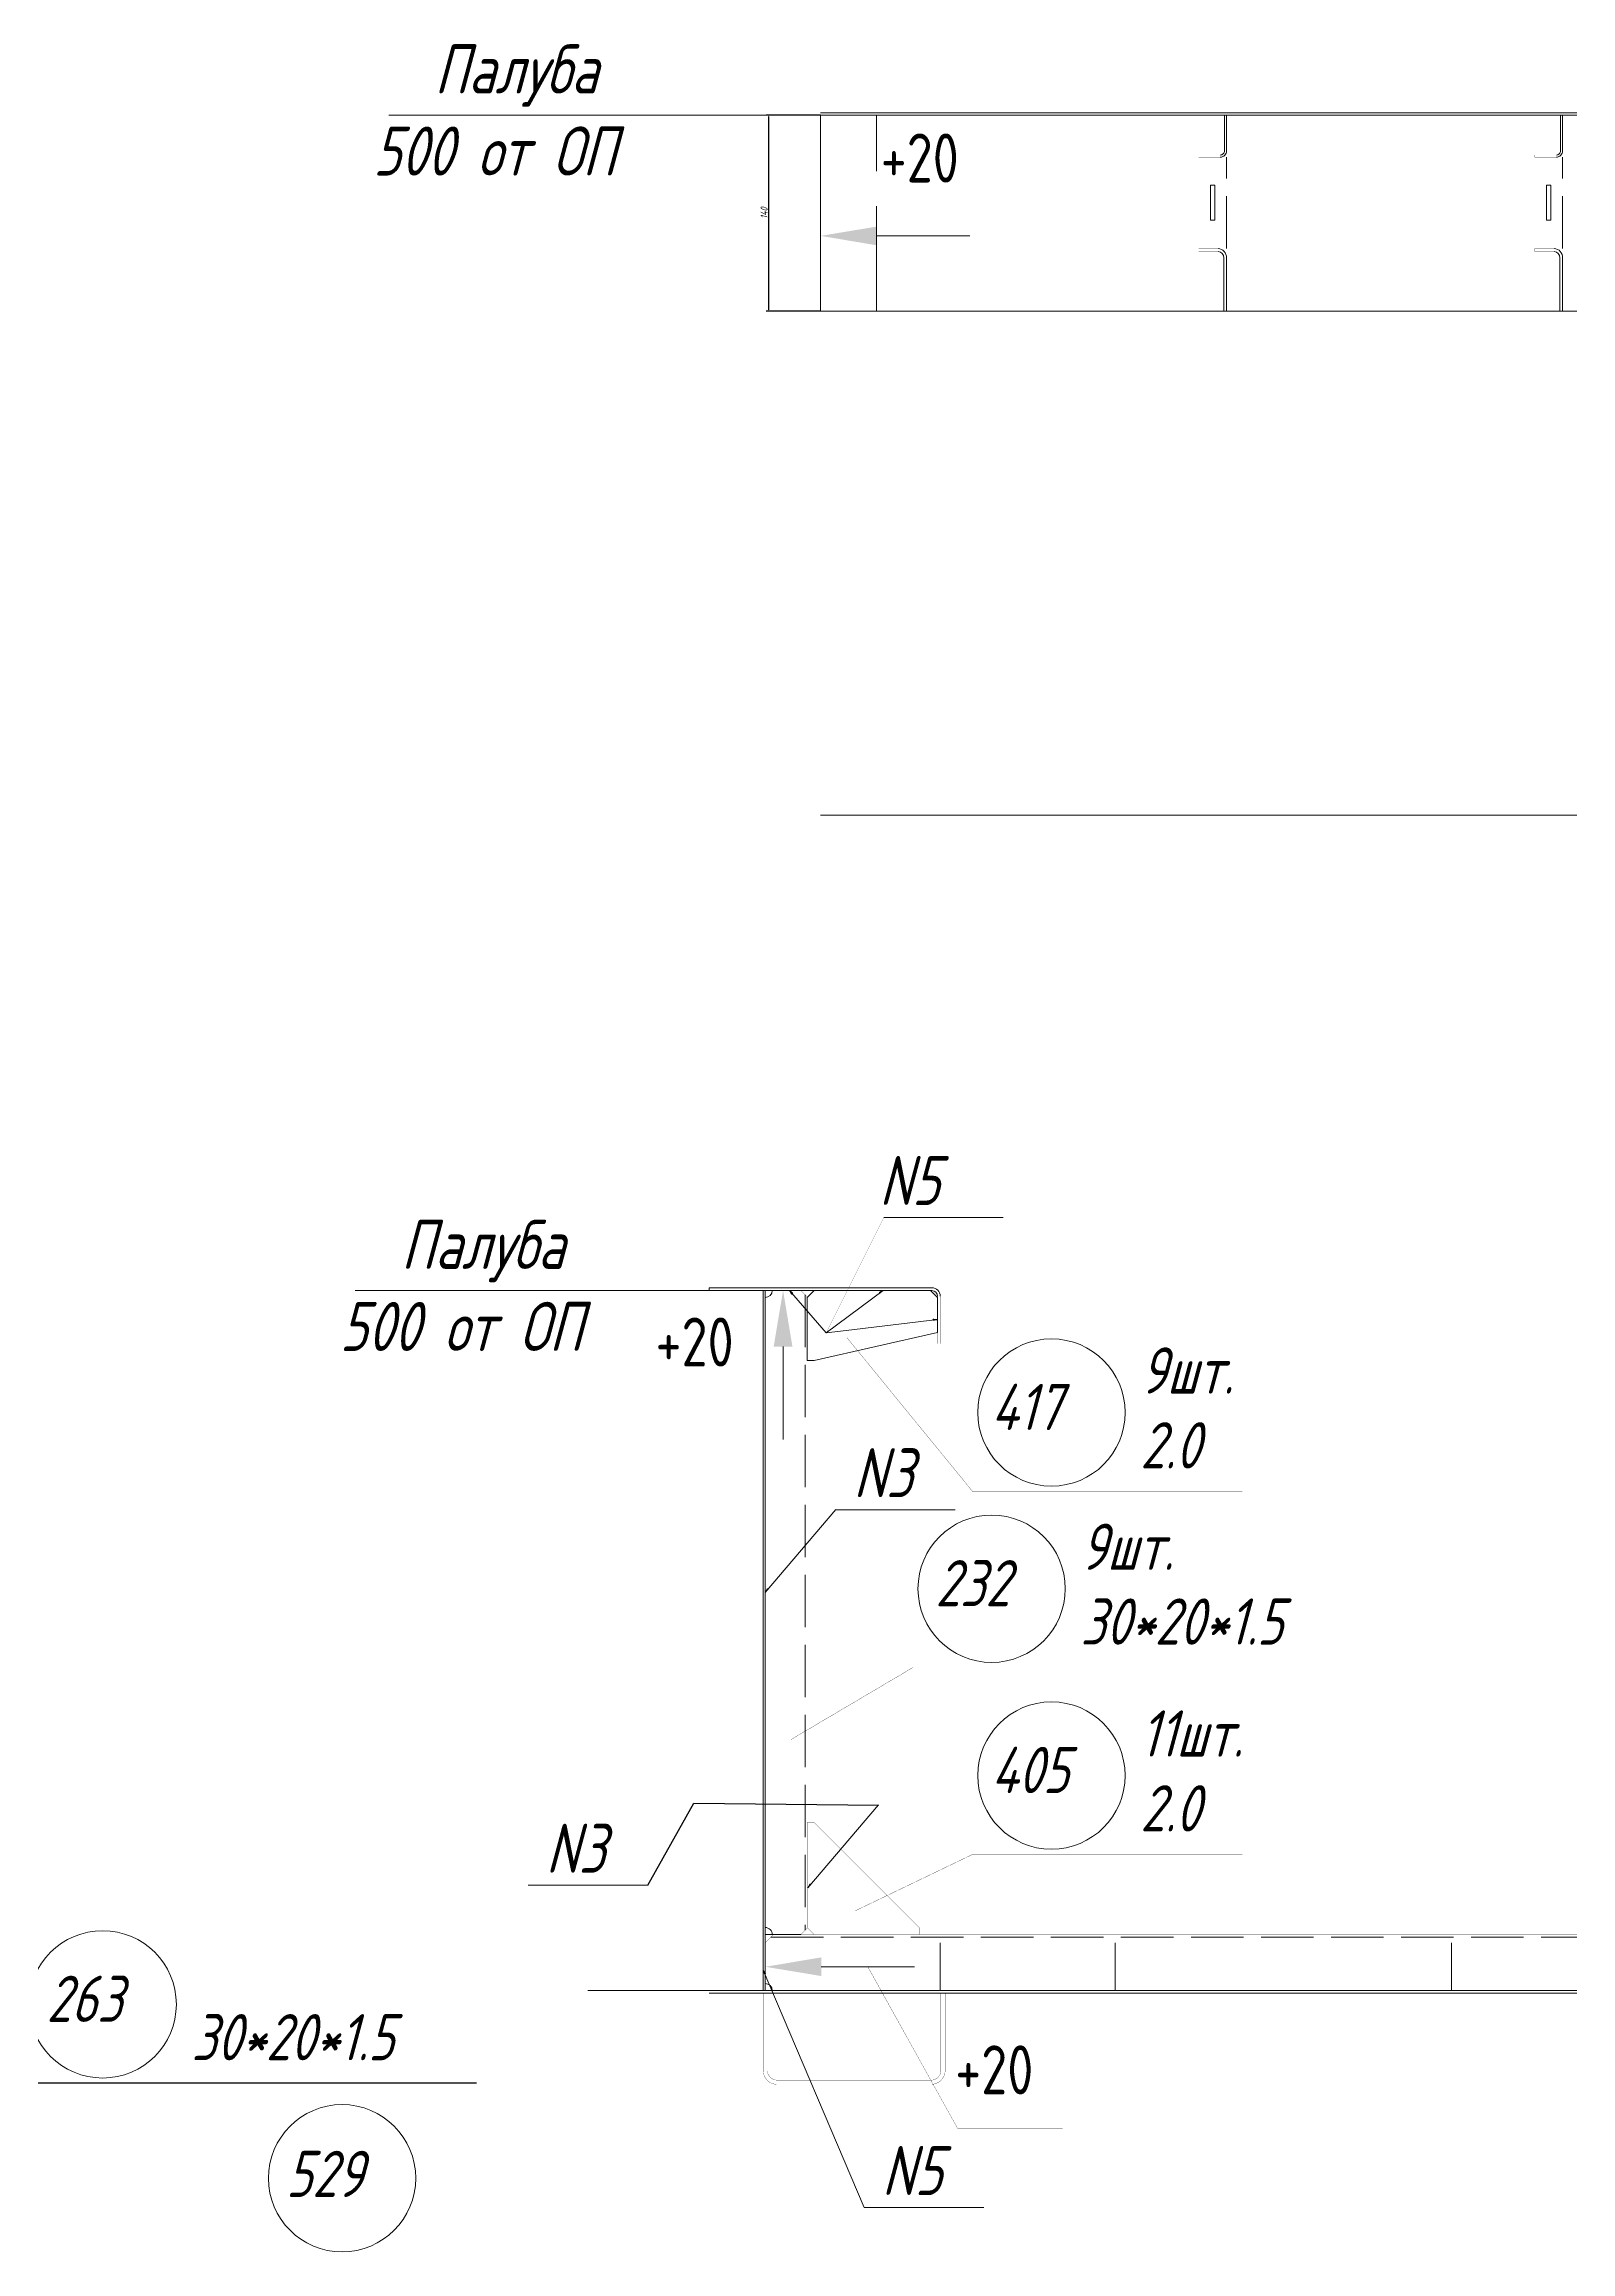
# Model space of a CAD drawing. Header units: millimetres. Extents: x 77380 to 135900, y -10260 to 17301.
# Drawn here: x 116027 to 117118, y 559 to 2135 of the extents above; entities that cross this region are included whole.
import ezdxf

# ---------------------------------------------------------------- set-up
doc = ezdxf.new("R2010")
doc.units = ezdxf.units.MM
for name, pattern in [('K5LT32768', [0]), ('K5LT32769', [50, 37.5, -12.5]), ('K5LT32770', [0]), ('K5LT32772', [0]), ('K5LT32773', [50, 37.5, -12.5]), ('K5LT32774', [850.2, 600, -125, 0.2, -125]), ('K5LT32780', [0]), ('K5LT32782', [50, 37.5, -12.5]), ('K5LT32783', [100, 75, -25]), ('K5LT32784', [850.2, 600, -125, 0.2, -125]), ('K5LT32787', [100, 75, -25]), ('K5LT32789', [340.2, 240, -50, 0.2, -50]), ('K5LT32790', [0]), ('K5LT32794', [0]), ('K5LT32831', [0]), ('K5LT32835', [0]), ('K5LT_THIN', [0])]:
    doc.linetypes.add(name, pattern=pattern)
doc.styles.add('KDIMTEXTSTYLE', font='GOST_AU.SHX', dxfattribs={"width": 0.96, "oblique": 15, "height": 5})
doc.styles.add('KTEXTSTYLE', font='GOST_AU.SHX', dxfattribs={"width": 0.96, "height": 5})
doc.dimstyles.new('KDIMSTYLE (1.00)', dxfattribs={"dimtxt": 5, "dimasz": 1, "dimexe": 2, "dimexo": 0, "dimgap": 1, "dimtad": 1, "dimtxsty": 'KDIMTEXTSTYLE', "dimsah": 1, "dimcen": 0, "dimdle": 1, "dimadec": 0, "dimazin": 0, "dimtfac": 0.667, "dimtmove": 0, "dimatfit": 3, "dimfxl": 1, "dimtvp": 1, "dimtolj": 1, "dimtzin": 0, "dimarcsym": 0})

# ---------------------------------------------------------------- blocks, each defined once
blk = doc.blocks.new('U61')
blk.add_hatch(color=7).paths.add_polyline_path([(116080.3, 16154), (116080.3, 16167.3), (116040.3, 16160.7)])
at = {"color": 7, "linetype": 'K5LT32831', "lineweight": 9}
blk.add_line((116080.3, 16160.7), (116146.8, 16160.7), dxfattribs=at)
blk = doc.blocks.new('U94')
blk.add_hatch(color=7).paths.add_polyline_path([(124475.2, 18180.4), (124488.6, 18180.4), (124481.9, 18220.4)])
at = {"color": 7, "linetype": 'K5LT32831', "lineweight": 9}
blk.add_line((124481.9, 18180.4), (124481.9, 18113.9), dxfattribs=at)
blk = doc.blocks.new('U95')
blk.add_hatch(color=7).paths.add_polyline_path([(124509.2, 17730.8), (124509.2, 17744.1), (124469.2, 17737.4)])
at = {"color": 7, "linetype": 'K5LT32831', "lineweight": 9}
blk.add_line((124509.2, 17737.4), (124575.7, 17737.4), dxfattribs=at)
blk = doc.blocks.new('U119')
at = {"color": 7, "linetype": 'K5LT_THIN', "lineweight": 18}
for p, q in [((124519.6, 18063.9), (124469.2, 18004.8)), ((124469.2, 18004.8), (124471.8, 18007.8))]:
    blk.add_line(p, q, dxfattribs=at)
at = {"color": 7, "linetype": 'K5LT32835', "lineweight": 18}
for p, q in [((124470.6, 18007.4), (124470.7, 18006.6)), ((124470.6, 18007.4), (124470.7, 18007.4)), ((124470.6, 18007.4), (124470.7, 18007.4)), ((124470.6, 18007.3), (124470.6, 18006.5)), ((124470.6, 18007.3), (124470.8, 18007.3)), ((124470.7, 18007.4), (124470.8, 18006.7)), ((124470.8, 18007.4), (124470.8, 18006.7)), ((124469.2, 18004.9), (124469.2, 18004.9)), ((124469.2, 18004.9), (124469.3, 18004.9)), ((124469.2, 18004.8), (124469.2, 18004.8)), ((124469.2, 18004.8), (124469.2, 18004.8)), ((124469.3, 18005.1), (124469.4, 18005)), ((124469.3, 18005.1), (124469.4, 18005.1)), ((124469.3, 18005), (124469.4, 18005.1)), ((124469.3, 18005), (124469.3, 18004.9)), ((124469.3, 18005), (124469.3, 18005)), ((124469.4, 18005.3), (124469.6, 18005.3)), ((124469.4, 18005.2), (124469.6, 18005.3)), ((124469.4, 18005.2), (124469.4, 18005.1)), ((124469.4, 18005.2), (124469.5, 18005.2)), ((124469.5, 18005.4), (124469.7, 18005.5)), ((124469.5, 18005.4), (124469.5, 18005.2)), ((124469.5, 18005.4), (124469.7, 18005.4)), ((124469.5, 18005.3), (124469.5, 18005.1)), ((124469.6, 18005.6), (124469.9, 18005.7)), ((124469.6, 18005.6), (124469.6, 18005.4)), ((124469.6, 18005.6), (124469.9, 18005.6)), ((124469.6, 18005.5), (124469.6, 18005.3)), ((124469.6, 18005.5), (124469.8, 18005.5)), ((124469.7, 18005.8), (124470.1, 18005.9)), ((124469.7, 18005.8), (124469.8, 18005.5)), ((124469.7, 18005.8), (124470, 18005.8)), ((124469.7, 18005.7), (124469.7, 18005.4)), ((124469.7, 18005.7), (124470, 18005.7)), ((124469.8, 18006), (124469.9, 18005.6)), ((124469.8, 18006), (124470.2, 18006)), ((124469.8, 18005.9), (124469.8, 18005.6)), ((124469.8, 18005.9), (124470.1, 18005.9)), ((124469.9, 18006.2), (124470.4, 18006.2)), ((124469.9, 18006.1), (124469.9, 18005.7)), ((124469.9, 18006.1), (124470.3, 18006.1)), ((124469.9, 18006), (124470.3, 18006.1)), ((124470, 18006.4), (124470.5, 18006.4)), ((124470, 18006.3), (124470.1, 18005.8)), ((124470, 18006.3), (124470.5, 18006.3)), ((124470, 18006.2), (124470.4, 18006.3)), ((124470, 18006.2), (124470, 18005.8)), ((124470.1, 18006.5), (124470.7, 18006.6)), ((124470.1, 18006.5), (124470.2, 18006)), ((124470.1, 18006.4), (124470.6, 18006.5)), ((124470.1, 18006.4), (124470.1, 18005.9)), ((124470.2, 18006.7), (124470.8, 18006.8)), ((124470.2, 18006.7), (124470.3, 18006.1)), ((124470.2, 18006.6), (124470.8, 18006.7)), ((124470.2, 18006.6), (124470.2, 18006)), ((124470.2, 18006.6), (124470.7, 18006.6)), ((124470.3, 18006.9), (124471, 18007)), ((124470.3, 18006.9), (124470.4, 18006.2)), ((124470.3, 18006.8), (124471, 18006.9)), ((124470.3, 18006.8), (124470.3, 18006.2)), ((124470.3, 18006.8), (124470.9, 18006.8)), ((124470.4, 18007), (124471.1, 18007.1)), ((124470.4, 18007), (124470.5, 18006.3)), ((124470.4, 18007), (124471.1, 18007)), ((124470.5, 18007.2), (124470.9, 18007.3)), ((124470.5, 18007.2), (124470.6, 18006.4)), ((124470.5, 18007.2), (124470.9, 18007.2)), ((124470.5, 18007.1), (124471, 18007.2)), ((124470.5, 18007.1), (124470.5, 18006.4)), ((124470.8, 18007.3), (124470.9, 18006.8)), ((124470.9, 18007.2), (124470.9, 18006.9)), ((124471, 18007.2), (124471, 18006.9)), ((124471, 18007.1), (124471, 18007)), ((124471.1, 18007.1), (124471.1, 18007.1))]:
    blk.add_line(p, q, dxfattribs=at)
at = {"color": 7, "linetype": 'K5LT32835', "const_width": 0.18}
blk.add_lwpolyline([(124471.1, 18007.1), (124469.2, 18004.8), (124470.6, 18007.5)], close=True, dxfattribs=at)
blk = doc.blocks.new('U123')
at = {"color": 7, "linetype": 'K5LT_THIN', "lineweight": 18}
for p, q in [((124467.7, 17735), (124469.2, 17731.3)), ((124539.9, 17565.4), (124467.7, 17735))]:
    blk.add_line(p, q, dxfattribs=at)
at = {"color": 7, "linetype": 'K5LT32835', "lineweight": 18}
for p, q in [((124467.7, 17734.8), (124467.7, 17734.9)), ((124467.7, 17734.9), (124467.7, 17734.9)), ((124467.7, 17734.9), (124467.7, 17734.9)), ((124467.8, 17734.7), (124467.7, 17734.8)), ((124467.7, 17734.8), (124467.7, 17734.8)), ((124467.8, 17734.8), (124467.8, 17734.7)), ((124467.9, 17734.7), (124467.8, 17734.7)), ((124467.9, 17734.7), (124467.8, 17734.6)), ((124467.8, 17734.7), (124467.8, 17734.6)), ((124467.9, 17734.6), (124467.8, 17734.6)), ((124468, 17734.5), (124467.8, 17734.5)), ((124467.9, 17734.6), (124467.9, 17734.5)), ((124468, 17734.5), (124467.9, 17734.3)), ((124468, 17734.5), (124467.9, 17734.4)), ((124468.1, 17734.3), (124467.9, 17734.4)), ((124468.1, 17734.4), (124467.9, 17734.4)), ((124468.2, 17734.2), (124467.9, 17734.3)), ((124468, 17734.4), (124468, 17734.2)), ((124468.1, 17734.3), (124468, 17734.1)), ((124468.1, 17734.3), (124468, 17734.2)), ((124468.3, 17734.1), (124468, 17734.2)), ((124468.3, 17734), (124468, 17734.1)), ((124468.2, 17734.2), (124468.1, 17733.9)), ((124468.2, 17734.2), (124468.1, 17734)), ((124468.3, 17734.1), (124468.1, 17733.8)), ((124468.4, 17733.9), (124468.1, 17734)), ((124468.5, 17733.7), (124468.1, 17733.9)), ((124468.5, 17733.8), (124468.1, 17733.9)), ((124468.3, 17734), (124468.2, 17733.7)), ((124468.3, 17734), (124468.2, 17733.7)), ((124468.6, 17733.6), (124468.2, 17733.8)), ((124468.6, 17733.5), (124468.2, 17733.7)), ((124468.7, 17733.4), (124468.2, 17733.6)), ((124468.4, 17733.9), (124468.3, 17733.6)), ((124468.5, 17733.8), (124468.3, 17733.4)), ((124468.4, 17733.8), (124468.3, 17733.5)), ((124468.8, 17733.2), (124468.3, 17733.5)), ((124468.8, 17733.3), (124468.3, 17733.5)), ((124468.9, 17733.1), (124468.3, 17733.4)), ((124468.6, 17733.7), (124468.4, 17733.2)), ((124468.5, 17733.7), (124468.4, 17733.3)), ((124468.6, 17733.6), (124468.4, 17733.2)), ((124469, 17733), (124468.4, 17733.3)), ((124469, 17732.9), (124468.4, 17733.2)), ((124469.1, 17732.9), (124468.4, 17733.1)), ((124468.7, 17733.5), (124468.5, 17733)), ((124468.6, 17733.5), (124468.5, 17733.1)), ((124468.7, 17733.4), (124468.5, 17732.9)), ((124469.2, 17732.7), (124468.5, 17733)), ((124469.2, 17732.8), (124468.5, 17733)), ((124469.3, 17732.6), (124468.5, 17732.9)), ((124468.8, 17733.3), (124468.6, 17732.7)), ((124468.8, 17733.3), (124468.6, 17732.8)), ((124468.9, 17733.2), (124468.6, 17732.7)), ((124469.4, 17732.5), (124468.6, 17732.8)), ((124469.3, 17732.4), (124468.6, 17732.7)), ((124468.9, 17733.1), (124468.7, 17732.5)), ((124468.9, 17733.1), (124468.7, 17732.6)), ((124469, 17733), (124468.7, 17732.4)), ((124469.2, 17732.4), (124468.7, 17732.6)), ((124469.1, 17732.3), (124468.7, 17732.5)), ((124469.2, 17732.4), (124468.7, 17732.5)), ((124469, 17733), (124468.8, 17732.3)), ((124469.1, 17732.9), (124468.8, 17732.3)), ((124469, 17732.3), (124468.8, 17732.4)), ((124468.9, 17732.2), (124468.8, 17732.3)), ((124468.8, 17732.2), (124468.8, 17732.2)), ((124469.1, 17732.8), (124468.9, 17732.2)), ((124469.2, 17732.8), (124469, 17732.3)), ((124469.2, 17732.7), (124469, 17732.3)), ((124469.2, 17732.6), (124469.1, 17732.3)), ((124469.3, 17732.6), (124469.2, 17732.4)), ((124469.3, 17732.5), (124469.3, 17732.4)), ((124469.4, 17732.5), (124469.4, 17732.4))]:
    blk.add_line(p, q, dxfattribs=at)
at = {"color": 7, "linetype": 'K5LT32835', "const_width": 0.18}
blk.add_lwpolyline([(124468.8, 17732.2), (124467.7, 17735), (124469.4, 17732.4)], close=True, dxfattribs=at)
blk = doc.blocks.new('U125')
at = {"color": 7, "linetype": 'K5LT32835', "lineweight": 18}
for p, q in [((124486.5, 18220.4), (124486.5, 18220.4)), ((124486.5, 18220.4), (124486.5, 18220.4)), ((124486.6, 18220.3), (124486.5, 18220.3)), ((124486.6, 18220.4), (124486.6, 18220.3)), ((124486.7, 18220.3), (124486.6, 18220.3)), ((124486.6, 18220.3), (124486.6, 18220.2)), ((124486.7, 18220.3), (124486.7, 18220.2)), ((124486.8, 18220.2), (124486.7, 18220.2)), ((124486.8, 18220.2), (124486.7, 18220.1)), ((124486.9, 18220.1), (124486.7, 18220.1)), ((124486.8, 18220.2), (124486.8, 18220)), ((124486.9, 18220.1), (124486.8, 18220.1)), ((124487, 18220), (124486.8, 18220)), ((124486.9, 18220.1), (124486.9, 18219.9)), ((124486.9, 18220.1), (124486.9, 18220)), ((124487.1, 18219.9), (124486.9, 18219.9)), ((124487.1, 18220), (124487, 18219.8)), ((124487, 18220), (124487, 18219.8)), ((124487.2, 18219.9), (124487, 18219.9)), ((124487.3, 18219.8), (124487, 18219.8)), ((124487.1, 18219.9), (124487.1, 18219.7)), ((124487.5, 18219.6), (124487.1, 18219.7)), ((124487.4, 18219.7), (124487.1, 18219.7)), ((124487.2, 18219.9), (124487.2, 18219.6)), ((124487.2, 18219.8), (124487.2, 18219.6)), ((124487.6, 18219.6), (124487.2, 18219.6)), ((124487.7, 18219.5), (124487.2, 18219.5)), ((124487.3, 18219.8), (124487.3, 18219.5)), ((124487.4, 18219.7), (124487.3, 18219.4)), ((124487.8, 18219.4), (124487.3, 18219.5)), ((124487.4, 18219.7), (124487.4, 18219.4)), ((124487.9, 18219.4), (124487.4, 18219.4)), ((124487.9, 18219.3), (124487.4, 18219.3)), ((124487.5, 18219.7), (124487.5, 18219.3)), ((124487.5, 18219.6), (124487.5, 18219.2)), ((124488, 18219.2), (124487.5, 18219.3)), ((124488.1, 18219.2), (124487.5, 18219.2)), ((124487.6, 18219.6), (124487.6, 18219.2)), ((124487.7, 18219.5), (124487.6, 18219.1)), ((124488.2, 18219.1), (124487.6, 18219.1)), ((124487.7, 18219.5), (124487.7, 18219)), ((124487.8, 18219.4), (124487.7, 18219)), ((124488.3, 18219), (124487.7, 18219.1)), ((124488.4, 18218.9), (124487.7, 18219)), ((124487.8, 18219.4), (124487.8, 18218.9)), ((124488.6, 18218.8), (124487.8, 18218.9)), ((124488.5, 18218.9), (124487.8, 18218.9)), ((124488, 18219.3), (124487.9, 18218.7)), ((124487.9, 18219.3), (124487.9, 18218.8)), ((124488.7, 18218.7), (124487.9, 18218.8)), ((124488.1, 18219.2), (124488, 18218.6)), ((124488, 18219.2), (124488, 18218.7)), ((124488.8, 18218.6), (124488, 18218.7)), ((124488.8, 18218.7), (124488, 18218.7)), ((124488.1, 18219.1), (124488.1, 18218.5)), ((124488.8, 18218.5), (124488.1, 18218.6)), ((124488.8, 18218.5), (124488.1, 18218.5)), ((124488.2, 18219.1), (124488.2, 18218.5)), ((124488.3, 18219), (124488.2, 18218.4)), ((124488.6, 18218.4), (124488.2, 18218.4)), ((124488.7, 18218.4), (124488.2, 18218.4)), ((124488.3, 18219), (124488.3, 18218.3)), ((124488.4, 18218.9), (124488.3, 18218.3)), ((124488.6, 18218.3), (124488.3, 18218.3)), ((124488.4, 18218.9), (124488.4, 18218.2)), ((124488.4, 18218.2), (124488.4, 18218.2)), ((124488.5, 18218.2), (124488.4, 18218.2)), ((124488.5, 18218.9), (124488.5, 18218.2)), ((124488.6, 18218.8), (124488.5, 18218.3)), ((124488.6, 18218.8), (124488.6, 18218.3)), ((124488.7, 18218.7), (124488.7, 18218.4)), ((124488.7, 18218.7), (124488.7, 18218.4)), ((124488.8, 18218.6), (124488.8, 18218.5)), ((124488.9, 18218.6), (124488.9, 18218.6))]:
    blk.add_line(p, q, dxfattribs=at)
at = {"color": 7, "linetype": 'K5LT_THIN', "lineweight": 18}
for p, q in [((124486.5, 18220.4), (124489.1, 18217.4)), ((124512.7, 18190.2), (124486.5, 18220.4))]:
    blk.add_line(p, q, dxfattribs=at)
at = {"color": 7, "linetype": 'K5LT32835', "const_width": 0.18}
blk.add_lwpolyline([(124488.4, 18218.2), (124486.5, 18220.4), (124488.9, 18218.6)], close=True, dxfattribs=at)
blk = doc.blocks.new('U185')
at = {"color": 7, "linetype": 'K5LT_THIN', "lineweight": 18}
for p, q in [((124526.9, 18191.9), (124592.2, 18199.6)), ((124592.2, 18199.6), (124588.3, 18199.2))]:
    blk.add_line(p, q, dxfattribs=at)
at = {"color": 7, "linetype": 'K5LT32835', "lineweight": 18}
for p, q in [((124589.2, 18199.9), (124589.9, 18199.3)), ((124589.2, 18199.9), (124589.2, 18199.9)), ((124589.3, 18199.9), (124589.2, 18199.8)), ((124589.3, 18199.9), (124589.2, 18199.7)), ((124589.2, 18199.8), (124589.8, 18199.3)), ((124589.4, 18199.8), (124589.2, 18199.6)), ((124589.5, 18199.8), (124589.2, 18199.5)), ((124589.6, 18199.8), (124589.2, 18199.4)), ((124589.6, 18199.8), (124589.2, 18199.3)), ((124589.2, 18199.7), (124589.7, 18199.3)), ((124589.2, 18199.6), (124589.6, 18199.3)), ((124589.2, 18199.5), (124589.5, 18199.3)), ((124589.2, 18199.4), (124589.3, 18199.3)), ((124589.2, 18199.4), (124589.4, 18199.3)), ((124589.3, 18199.9), (124590, 18199.4)), ((124589.7, 18199.8), (124589.3, 18199.3)), ((124589.3, 18199.3), (124589.3, 18199.3)), ((124589.4, 18199.8), (124590.1, 18199.4)), ((124589.8, 18199.8), (124589.4, 18199.3)), ((124589.9, 18199.8), (124589.5, 18199.3)), ((124589.6, 18199.8), (124590.1, 18199.4)), ((124590, 18199.8), (124589.6, 18199.3)), ((124589.7, 18199.8), (124590.2, 18199.4)), ((124590, 18199.8), (124589.7, 18199.3)), ((124590.1, 18199.8), (124589.7, 18199.3)), ((124589.8, 18199.8), (124590.3, 18199.4)), ((124590.2, 18199.8), (124589.8, 18199.3)), ((124589.9, 18199.8), (124590.4, 18199.4)), ((124590.3, 18199.8), (124589.9, 18199.3)), ((124590, 18199.8), (124590.5, 18199.4)), ((124590.3, 18199.8), (124590, 18199.4)), ((124590.1, 18199.8), (124590.6, 18199.4)), ((124590.4, 18199.8), (124590.1, 18199.4)), ((124590.2, 18199.8), (124590.7, 18199.4)), ((124590.5, 18199.8), (124590.2, 18199.4)), ((124590.6, 18199.8), (124590.3, 18199.4)), ((124590.4, 18199.8), (124590.8, 18199.4)), ((124590.6, 18199.7), (124590.4, 18199.4)), ((124590.5, 18199.8), (124590.9, 18199.5)), ((124590.7, 18199.7), (124590.5, 18199.4)), ((124590.8, 18199.7), (124590.5, 18199.4)), ((124590.6, 18199.8), (124590.9, 18199.5)), ((124590.9, 18199.7), (124590.6, 18199.4)), ((124590.7, 18199.7), (124591, 18199.5)), ((124590.9, 18199.7), (124590.7, 18199.4)), ((124590.8, 18199.7), (124591.1, 18199.5)), ((124591, 18199.7), (124590.8, 18199.5)), ((124590.9, 18199.7), (124591.2, 18199.5)), ((124591.1, 18199.7), (124590.9, 18199.5)), ((124591, 18199.7), (124591.3, 18199.5)), ((124591.2, 18199.7), (124591, 18199.5)), ((124591.2, 18199.7), (124591.1, 18199.5)), ((124591.2, 18199.7), (124591.4, 18199.5)), ((124591.3, 18199.7), (124591.2, 18199.5)), ((124591.3, 18199.7), (124591.5, 18199.5)), ((124591.4, 18199.7), (124591.3, 18199.5)), ((124591.5, 18199.7), (124591.3, 18199.5)), ((124591.4, 18199.7), (124591.6, 18199.5)), ((124591.6, 18199.7), (124591.4, 18199.5)), ((124591.5, 18199.7), (124591.7, 18199.6)), ((124591.6, 18199.7), (124591.5, 18199.5)), ((124591.6, 18199.7), (124591.7, 18199.6)), ((124591.7, 18199.7), (124591.6, 18199.5)), ((124591.7, 18199.7), (124591.8, 18199.6)), ((124591.8, 18199.7), (124591.7, 18199.6)), ((124591.8, 18199.7), (124591.9, 18199.6)), ((124591.9, 18199.7), (124591.8, 18199.6)), ((124591.9, 18199.6), (124591.9, 18199.6)), ((124592, 18199.6), (124592, 18199.6)), ((124592, 18199.6), (124592, 18199.6)), ((124592.1, 18199.6), (124592.1, 18199.6)), ((124592.1, 18199.6), (124592.1, 18199.6)), ((124592.2, 18199.6), (124592.1, 18199.6)), ((124592.2, 18199.6), (124592.2, 18199.6))]:
    blk.add_line(p, q, dxfattribs=at)
at = {"color": 7, "linetype": 'K5LT32835', "const_width": 0.18}
blk.add_lwpolyline([(124589.3, 18199.3), (124592.2, 18199.6), (124589.2, 18199.9)], close=True, dxfattribs=at)
blk = doc.blocks.new('U186')
at = {"color": 7, "linetype": 'K5LT_THIN', "lineweight": 18}
for p, q in [((124512.7, 18190.2), (124553.4, 18220.4)), ((124553.4, 18220.4), (124550.2, 18218.1))]:
    blk.add_line(p, q, dxfattribs=at)
at = {"color": 7, "linetype": 'K5LT32835', "lineweight": 18}
for p, q in [((124550.6, 18219.1), (124550.6, 18219.1)), ((124550.7, 18219.2), (124551.5, 18219)), ((124550.7, 18219.2), (124550.7, 18219.1)), ((124550.8, 18219.2), (124550.7, 18219)), ((124550.7, 18219.1), (124551.4, 18219)), ((124550.7, 18219), (124551.3, 18218.9)), ((124550.9, 18219.3), (124550.8, 18218.8)), ((124550.8, 18219.2), (124551.6, 18219.1)), ((124550.8, 18219.2), (124550.8, 18218.9)), ((124550.8, 18218.9), (124551.2, 18218.8)), ((124550.8, 18218.9), (124551.3, 18218.9)), ((124551, 18219.3), (124550.9, 18218.8)), ((124550.9, 18219.2), (124551.6, 18219.1)), ((124550.9, 18218.8), (124551.1, 18218.8)), ((124550.9, 18218.7), (124551.1, 18218.7)), ((124551.1, 18219.4), (124551, 18218.7)), ((124551, 18219.3), (124551.7, 18219.2)), ((124551.1, 18219.3), (124551, 18218.7)), ((124551, 18218.7), (124551, 18218.7)), ((124551.2, 18219.4), (124551.1, 18218.7)), ((124551.1, 18219.3), (124551.8, 18219.2)), ((124551.3, 18219.5), (124551.2, 18218.8)), ((124551.2, 18219.4), (124551.8, 18219.3)), ((124551.3, 18219.4), (124551.2, 18218.8)), ((124551.4, 18219.5), (124551.3, 18218.9)), ((124551.3, 18219.4), (124551.9, 18219.4)), ((124551.4, 18219.5), (124552, 18219.4)), ((124551.5, 18219.5), (124551.4, 18218.9)), ((124551.5, 18219.6), (124551.5, 18219)), ((124551.6, 18219.6), (124551.5, 18219.1)), ((124551.5, 18219.5), (124552.1, 18219.5)), ((124551.6, 18219.6), (124552.1, 18219.5)), ((124551.7, 18219.6), (124551.6, 18219.1)), ((124551.7, 18219.7), (124551.7, 18219.2)), ((124551.8, 18219.7), (124551.7, 18219.2)), ((124551.7, 18219.6), (124552.2, 18219.6)), ((124551.8, 18219.7), (124552.3, 18219.6)), ((124551.9, 18219.7), (124551.8, 18219.3)), ((124551.9, 18219.8), (124551.9, 18219.3)), ((124551.9, 18219.7), (124552.4, 18219.7)), ((124552, 18219.8), (124552.4, 18219.7)), ((124552, 18219.8), (124552, 18219.4)), ((124552.1, 18219.8), (124552, 18219.4)), ((124552.2, 18219.9), (124552.1, 18219.5)), ((124552.1, 18219.8), (124552.5, 18219.8)), ((124552.2, 18219.9), (124552.6, 18219.8)), ((124552.2, 18219.9), (124552.2, 18219.5)), ((124552.3, 18219.9), (124552.2, 18219.6)), ((124552.4, 18220), (124552.3, 18219.6)), ((124552.3, 18219.9), (124552.6, 18219.9)), ((124552.4, 18220), (124552.7, 18219.9)), ((124552.4, 18220), (124552.4, 18219.7)), ((124552.6, 18220.1), (124552.5, 18219.8)), ((124552.5, 18220), (124552.8, 18220)), ((124552.5, 18220), (124552.5, 18219.8)), ((124552.6, 18220.1), (124552.9, 18220)), ((124552.6, 18220.1), (124552.6, 18219.9)), ((124552.8, 18220.2), (124552.7, 18220)), ((124552.7, 18220.1), (124552.9, 18220.1)), ((124552.7, 18220.1), (124552.7, 18219.9)), ((124552.8, 18220.2), (124553, 18220.2)), ((124552.8, 18220.2), (124552.8, 18220)), ((124552.9, 18220.2), (124553.1, 18220.2)), ((124552.9, 18220.2), (124552.9, 18220.1)), ((124553, 18220.3), (124553.1, 18220.3)), ((124553.1, 18220.3), (124553, 18220.2)), ((124553, 18220.2), (124553, 18220.1)), ((124553.1, 18220.3), (124553.2, 18220.3)), ((124553.1, 18220.3), (124553.1, 18220.2)), ((124553.2, 18220.4), (124553.3, 18220.4)), ((124553.2, 18220.3), (124553.2, 18220.3)), ((124553.3, 18220.4), (124553.3, 18220.3)), ((124553.3, 18220.4), (124553.3, 18220.4)), ((124553.4, 18220.4), (124553.4, 18220.4))]:
    blk.add_line(p, q, dxfattribs=at)
at = {"color": 7, "linetype": 'K5LT32835', "const_width": 0.18}
blk.add_lwpolyline([(124551, 18218.7), (124553.4, 18220.4), (124550.6, 18219.1)], close=True, dxfattribs=at)
blk = doc.blocks.new('U187')
at = {"color": 7, "linetype": 'K5LT32835', "lineweight": 18}
for p, q in [((124486.5, 18220.4), (124486.5, 18220.4)), ((124486.5, 18220.4), (124486.5, 18220.4)), ((124486.5, 18220.3), (124486.5, 18220.3)), ((124486.5, 18220.3), (124486.6, 18220.3)), ((124486.6, 18220.2), (124486.6, 18220.3)), ((124486.6, 18220.2), (124486.7, 18220.2)), ((124486.6, 18220.2), (124486.6, 18220.2)), ((124486.6, 18220.1), (124486.7, 18220.1)), ((124486.7, 18220.1), (124486.7, 18220.2)), ((124486.7, 18220), (124486.7, 18220.1)), ((124486.7, 18220), (124486.9, 18220)), ((124486.7, 18220), (124486.8, 18220)), ((124486.8, 18219.9), (124486.8, 18220.1)), ((124486.8, 18219.8), (124486.8, 18220)), ((124486.8, 18219.9), (124487, 18219.8)), ((124486.8, 18219.9), (124486.9, 18219.9)), ((124486.8, 18219.8), (124487, 18219.8)), ((124486.9, 18219.6), (124487, 18219.9)), ((124486.9, 18219.7), (124486.9, 18219.9)), ((124486.9, 18219.7), (124487.2, 18219.6)), ((124486.9, 18219.7), (124487.1, 18219.7)), ((124486.9, 18219.6), (124487.2, 18219.6)), ((124487, 18219.5), (124487, 18219.8)), ((124487, 18219.4), (124487.1, 18219.7)), ((124487, 18219.5), (124487.3, 18219.4)), ((124487, 18219.5), (124487.3, 18219.5)), ((124487.1, 18219.3), (124487.1, 18219.7)), ((124487.1, 18219.4), (124487.4, 18219.4)), ((124487.1, 18219.3), (124487.5, 18219.2)), ((124487.1, 18219.3), (124487.5, 18219.3)), ((124487.2, 18219.2), (124487.2, 18219.6)), ((124487.2, 18219.1), (124487.2, 18219.5)), ((124487.2, 18219.2), (124487.6, 18219.2)), ((124487.2, 18219.1), (124487.7, 18219)), ((124487.2, 18219.1), (124487.6, 18219.1)), ((124487.3, 18219), (124487.3, 18219.5)), ((124487.3, 18218.9), (124487.4, 18219.4)), ((124487.3, 18219), (124487.7, 18219)), ((124487.3, 18218.9), (124487.8, 18218.9)), ((124487.4, 18218.7), (124487.5, 18219.3)), ((124487.4, 18218.8), (124487.4, 18219.3)), ((124487.4, 18218.9), (124487.9, 18218.8)), ((124487.4, 18218.8), (124487.9, 18218.7)), ((124487.4, 18218.7), (124488, 18218.7)), ((124487.5, 18218.6), (124487.5, 18219.2)), ((124487.5, 18218.7), (124488, 18218.6)), ((124487.5, 18218.6), (124488.1, 18218.5)), ((124487.5, 18218.5), (124488.2, 18218.5)), ((124487.6, 18218.4), (124487.7, 18219.1)), ((124487.6, 18218.5), (124487.6, 18219.1)), ((124487.6, 18218.5), (124488.2, 18218.4)), ((124487.6, 18218.4), (124488.3, 18218.3)), ((124487.7, 18218.3), (124487.7, 18219)), ((124487.7, 18218.2), (124487.8, 18218.9)), ((124487.7, 18218.3), (124488.4, 18218.2)), ((124487.7, 18218.3), (124488.3, 18218.3)), ((124487.7, 18218.2), (124488.4, 18218.1)), ((124487.8, 18218.1), (124487.8, 18218.9)), ((124487.8, 18218), (124487.9, 18218.8)), ((124487.8, 18218.1), (124488.2, 18218)), ((124487.8, 18218.1), (124488.3, 18218.1)), ((124487.8, 18218), (124488.2, 18218)), ((124487.9, 18217.8), (124488, 18218.7)), ((124487.9, 18217.9), (124488, 18218.7)), ((124487.9, 18217.9), (124488, 18217.8)), ((124487.9, 18217.9), (124488.1, 18217.9)), ((124488, 18217.8), (124488.1, 18218.6)), ((124488, 18217.8), (124488, 18217.8)), ((124488.1, 18217.9), (124488.1, 18218.5)), ((124488.1, 18217.9), (124488.2, 18218.4)), ((124488.2, 18218), (124488.2, 18218.4)), ((124488.3, 18218.1), (124488.3, 18218.3)), ((124488.4, 18218.2), (124488.4, 18218.2)), ((124488.4, 18218.1), (124488.4, 18218.2))]:
    blk.add_line(p, q, dxfattribs=at)
at = {"color": 7, "linetype": 'K5LT_THIN', "lineweight": 18}
for p, q in [((124486.5, 18220.4), (124489.1, 18217.4)), ((124512.7, 18190.2), (124486.5, 18220.4))]:
    blk.add_line(p, q, dxfattribs=at)
at = {"color": 7, "linetype": 'K5LT32835', "const_width": 0.18}
blk.add_lwpolyline([(124488.4, 18218.2), (124486.5, 18220.4), (124488, 18217.8)], close=True, dxfattribs=at)
blk = doc.blocks.new('*D581')
at = {"color": 0, "lineweight": -2}
for p, q in [((116581.8, 2084.7), (116543, 2084.7)), ((116545, 1945.7), (116545, 2083.7)), ((116581.8, 1944.7), (116543, 1944.7))]:
    blk.add_line(p, q, dxfattribs=at)
at = {"color": 0, "lineweight": 100}
for points in [[(116544.8, 2083.7), (116545.1, 2083.7), (116545, 2084.7)], [(116544.8, 1945.7), (116545.1, 1945.7), (116545, 1944.7)]]:
    blk.add_solid(points, dxfattribs=at)
at = {"layer": 'Defpoints', "color": 0, "lineweight": 100}
for p in [(116545, 2084.7), (116581.8, 2084.7), (116581.8, 1944.7)]:
    blk.add_point(p, dxfattribs=at)
at = {"color": 0, "insert": (116541.5, 2014.7), "char_height": 5, "attachment_point": 5, "rotation": 90, "style": 'KDIMTEXTSTYLE'}
blk.add_mtext('\\A1;140', dxfattribs=at)

msp = doc.modelspace()

# ---------------------------------------------------------------- linework, layer by layer
at = {"color": 7, "linetype": 'K5LT32780', "lineweight": 18}
for p, q in [((116273.409, 2084.715), (116581.782, 2084.715)), ((116627.009, 1297.31), (116712.327, 1297.31)), ((116249.58, 1245.178), (116502.314, 1245.178)), ((116592.727, 1088.594), (116678.045, 1088.594)), ((116373.099, 820.366), (116458.417, 820.366)), ((116613.062, 590.181), (116698.381, 590.181))]:
    msp.add_line(p, q, dxfattribs=at)
at = {"color": 3, "linetype": 'K5LT32768', "lineweight": 18, "true_color": 0x00ff00}
for p, q in [((118861.78, 2086.215), (116581.782, 2086.215)), ((116581.782, 1944.715), (116581.782, 2084.715)), ((116581.782, 2084.715), (118861.78, 2084.715)), ((118861.78, 2084.715), (116581.782, 2084.715)), ((118861.78, 1944.715), (116581.782, 1944.715)), ((116661.314, 1247.178), (116502.314, 1247.178)), ((116661.314, 1245.178), (116502.314, 1245.178)), ((116540.814, 745.178), (116540.814, 1245.178)), ((116542.314, 1245.178), (116567.814, 1245.178)), ((116542.314, 785.178), (116542.314, 1245.178)), ((116542.314, 745.178), (116542.314, 1245.178)), ((116542.314, 1245.178), (116567.814, 1245.178)), ((116567.814, 785.178), (116542.314, 785.178)), ((116542.314, 745.178), (116542.314, 779.178)), ((118782.313, 745.178), (116502.314, 745.178)), ((118782.313, 743.178), (116502.314, 743.178)), ((118742.314, 745.178), (116542.314, 745.178))]:
    msp.add_line(p, q, dxfattribs=at)
at = {"color": 3, "linetype": 'K5LT32774', "lineweight": 18, "true_color": 0x00ff00}
for p, q in [((118861.78, 2084.715), (116581.782, 2084.715)), ((116581.782, 1944.715), (118861.78, 1944.715))]:
    msp.add_line(p, q, dxfattribs=at)
at = {"color": 6, "linetype": 'K5LT32783', "lineweight": 18, "true_color": 0xff00ff}
msp.add_line((116621.781, 1944.715), (116621.781, 2084.715), dxfattribs=at)
at = {"color": 5, "linetype": 'K5LT32794', "lineweight": 18, "true_color": 0x0000ff}
for p, q in [((116870.281, 2059.161), (116870.281, 2084.715)), ((116871.781, 2059.161), (116871.781, 2084.715)), ((117110.281, 2059.161), (117110.281, 2084.715)), ((117111.78, 2059.161), (117111.78, 2084.715)), ((116869.781, 1944.715), (116869.781, 1982.757)), ((116871.781, 1944.715), (116871.781, 1982.757)), ((117109.782, 1944.715), (117109.782, 1982.757)), ((117111.78, 1944.715), (117111.78, 1982.757))]:
    msp.add_line(p, q, dxfattribs=at)
at = {"color": 2, "linetype": 'K5LT32782', "lineweight": 18, "true_color": 0xffff00}
for p, q in [((116871.781, 1989.376), (116871.781, 2054.715)), ((117111.78, 1989.376), (117111.78, 2054.715))]:
    msp.add_line(p, q, dxfattribs=at)
at = {"color": 2, "linetype": 'K5LT32787', "lineweight": 18, "true_color": 0xffff00}
for p, q in [((116860.216, 2009.521), (116860.216, 2034.57)), ((116860.216, 2034.57), (116863.347, 2034.57)), ((116863.347, 2034.57), (116863.347, 2009.521)), ((117100.215, 2009.521), (117100.215, 2034.57)), ((117100.215, 2034.57), (117103.346, 2034.57)), ((117103.346, 2034.57), (117103.346, 2009.521)), ((116863.347, 2009.521), (116860.216, 2009.521)), ((117103.346, 2009.521), (117100.215, 2009.521))]:
    msp.add_line(p, q, dxfattribs=at)
at = {"color": 1, "linetype": 'K5LT32772', "lineweight": 18, "true_color": 0xff0000}
msp.add_line((118861.78, 1584.715), (116581.782, 1584.715), dxfattribs=at)
at = {"color": 7, "linetype": 'K5LT_THIN', "lineweight": 18}
for p, q in [((116502.314, 1247.178), (116502.314, 1245.178)), ((116600.091, 1216.591), (116585.824, 1214.894))]:
    msp.add_line(p, q, dxfattribs=at)
at = {"color": 3, "linetype": 'K5LT32769', "lineweight": 18, "true_color": 0x00ff00}
msp.add_line((116570.869, 1242.123), (116570.869, 788.233), dxfattribs=at)
at = {"color": 2, "linetype": 'K5LT32770', "lineweight": 18, "true_color": 0xffff00}
for p, q in [((116572.314, 1240.178), (116577.314, 1245.178)), ((116572.314, 1195.178), (116572.314, 1240.178)), ((116577.314, 1245.178), (116645.313, 1245.178)), ((116660.315, 1245.178), (116665.315, 1240.178)), ((116665.315, 1240.178), (116665.315, 1215.178)), ((116665.315, 1215.178), (116577.314, 1195.178)), ((116577.314, 1195.178), (116572.314, 1195.178))]:
    msp.add_line(p, q, dxfattribs=at)
at = {"color": 7}
for p, q in [((116458.417, 820.366), (116491.403, 878.928)), ((116491.403, 878.928), (116623.206, 877.659))]:
    msp.add_line(p, q, dxfattribs=at)
at = {"color": 1, "linetype": 'K5LT32773', "lineweight": 18, "true_color": 0xff0000}
msp.add_line((116546.386, 783.251), (118738.241, 783.251), dxfattribs=at)
at = {"color": 3, "linetype": 'K5LT32789', "lineweight": 18, "true_color": 0x00ff00}
for p, q in [((116667.314, 779.178), (116667.314, 745.178)), ((116792.314, 779.178), (116792.314, 745.178)), ((117032.313, 779.178), (117032.313, 745.178))]:
    msp.add_line(p, q, dxfattribs=at)
at = {"color": 1, "linetype": 'K5LT32784', "lineweight": 18, "true_color": 0xff0000}
msp.add_line((116415.668, 745.178), (118880.697, 745.178), dxfattribs=at)
at = {"color": 1, "linetype": 'K5LT32772', "true_color": 0xff0000}
msp.add_line((116336.043, 678.928), (116012.816, 678.928), dxfattribs=at)
at = {"color": 5, "linetype": 'K5LT32794', "true_color": 0x0000ff, "const_width": 0.18}
for points in [[(116867.281, 2054.661), (116851.836, 2054.661), (116851.836, 2056.161), (116867.281, 2056.161)], [(117107.281, 2054.661), (117091.836, 2054.661), (117091.836, 2056.161), (117107.281, 2056.161)], [(116865.781, 1989.456), (116851.855, 1989.456), (116851.855, 1987.223), (116865.781, 1987.223)], [(117105.781, 1989.456), (117091.854, 1989.456), (117091.854, 1987.223), (117105.781, 1987.223)]]:
    msp.add_lwpolyline(points, dxfattribs=at)
at = {"color": 7, "linetype": 'K5LT32780', "const_width": 0.18}
for points in [[(116712.327, 1297.31), (116627.009, 1297.31), (116585.824, 1214.894)], [(116754.699, 646.382), (116679.898, 646.382), (116615.576, 762.178)]]:
    msp.add_lwpolyline(points, dxfattribs=at)
at = {"color": 3, "linetype": 'K5LT32768', "true_color": 0x00ff00, "const_width": 0.18}
msp.add_lwpolyline([(116567.814, 1245.178), (116572.369, 1240.623), (116572.369, 789.733), (116567.814, 785.178)], dxfattribs=at)
at = {"color": 1, "linetype": 'K5LT32772', "true_color": 0xff0000, "const_width": 0.18}
for points in [[(116667.314, 1241.105), (116667.314, 1207.178), (116665.315, 1207.178), (116665.315, 1241.105)], [(116883.1, 1101.659), (116690.386, 1101.659), (116600.728, 1211.39)], [(116970.872, 975.782), (116647.645, 975.782), (116560.628, 924.371)], [(116883.1, 842.381), (116690.386, 842.381), (116606.255, 801.943)], [(116542.314, 779.178), (116548.387, 785.251), (118736.241, 785.251), (118742.314, 779.178)]]:
    msp.add_lwpolyline(points, dxfattribs=at)
at = {"color": 2, "linetype": 'K5LT32770', "true_color": 0xffff00, "const_width": 0.18}
msp.add_lwpolyline([(116577.314, 785.178), (116652.314, 785.178), (116652.314, 790.178), (116577.314, 865.178), (116572.314, 865.178), (116572.314, 790.178), (116577.314, 785.178)], dxfattribs=at)
at = {"color": 8, "linetype": 'K5LT32790', "true_color": 0x808080, "const_width": 0.18}
msp.add_lwpolyline([(116543.814, 743.178), (116543.814, 688.178, 0.41421356), (116550.814, 681.178), (116660.814, 681.178, 0.41421356), (116667.814, 688.178), (116667.814, 743.178), (116670.814, 743.178), (116670.814, 688.178, -0.41421356), (116660.814, 678.178), (116550.814, 678.178, -0.41421356), (116540.814, 688.178), (116540.814, 743.178)], format="xyb", close=True, dxfattribs=at)
at = {"color": 1, "linetype": 'K5LT32772', "lineweight": 18, "true_color": 0xff0000}
for centre in [(116746.746, 1158.019), (116704.005, 1032.142), (116746.746, 898.741), (116069.176, 735.288), (116240.153, 611.133)]:
    msp.add_circle(centre, 52.603, dxfattribs=at)
at = {"color": 5, "linetype": 'K5LT32794', "lineweight": 18, "true_color": 0x0000ff}
for centre, radius, start, end in [((116867.281, 2059.161), 4.5, 269.998352, 0.001644), ((116867.281, 2059.161), 3, 269.998352, 0.001645), ((117107.281, 2059.161), 4.5, 269.998352, 0.001644), ((117107.281, 2059.161), 3, 269.998352, 0.001645), ((116865.151, 1982.855), 6.631, 359.154633, 84.545189), ((116865.362, 1982.823), 4.42, 359.1492, 84.546616), ((117105.15, 1982.855), 6.631, 359.154633, 84.545189), ((117105.361, 1982.822), 4.421, 359.166687, 84.55088)]:
    msp.add_arc(centre, radius, start, end, dxfattribs=at)
at = {"color": 3, "linetype": 'K5LT32768', "lineweight": 18, "true_color": 0x00ff00}
for centre, radius, start, end in [((116661.314, 1241.105), 6, 359.998352, 90.001648), ((116542.314, 1245.178), 5.001, 270.002472, 359.997528), ((116542.314, 1245.178), 5.001, 270.002472, 359.997528), ((116661.314, 1241.104), 4.001, 0.010254, 90.000671), ((116542.314, 785.178), 5, 0.003753, 90.00499), ((116542.314, 745.178), 5.001, 0.002472, 89.997528)]:
    msp.add_arc(centre, radius, start, end, dxfattribs=at)

# ---------------------------------------------------------------- block references
for name, p in [('U61', (541.523, -14162.283)), ('U125', (-7926.84, -16975.266)), ('U187', (-7926.84, -16975.266)), ('U94', (-7926.84, -16975.266)), ('U186', (-7926.84, -16975.266)), ('U185', (-7926.84, -16975.266)), ('U119', (-7926.84, -16975.266)), ('U119', (-7896.362, -17186.2)), ('U123', (-7926.84, -16975.266)), ('U95', (-7926.84, -16975.266))]:
    msp.add_blockref(name, p)

# ---------------------------------------------------------------- texts
at = {"color": 7, "char_height": 2.5, "attachment_point": 1, "style": 'KTEXTSTYLE'}
for s, insert in [('\\H3.5;\\W0.965;\\Q15;\\Q15;\\H35.00;Палуба', (116306.092, 2135.12)), ('\\H3.5;\\W0.965;\\Q15;\\Q15;\\H35.00;500 от ОП', (116262.31, 2076.509)), ('\\H3.5;\\W0.965;\\Q15;\\Q0;\\H35.00;+20', (116624.816, 2071.53)), ('\\H3.5;\\W0.965;\\Q15;\\Q15;\\H35.00;N5', (116623.707, 1341.162)), ('\\H3.5;\\W0.965;\\Q15;\\Q15;\\H35.00;Палуба', (116282.262, 1295.583)), ('\\H3.5;\\W0.965;\\Q15;\\Q15;\\H35.00;500 от ОП', (116238.48, 1236.972)), ('\\H3.5;\\W0.965;\\Q15;\\Q0;\\H35.00;+20', (116464.018, 1225.888)), ('\\H3.5;\\W0.965;\\Q15;\\Q15;\\H33.00;9шт.', (116810.151, 1204.54)), ('\\H3.5;\\W0.965;\\Q15;\\Q15;\\H33.00;{\\c255;417}', (116703.63, 1178.495)), ('\\H3.5;\\W0.965;\\Q15;\\Q15;\\H33.00;{\\c255;2.0}', (116810.151, 1151.097)), ('\\H3.5;\\W0.965;\\Q15;\\Q15;\\H35.00;N3', (116605.227, 1132.446)), ('\\H3.5;\\W0.965;\\Q15;\\Q15;\\H33.00;9шт.', (116767.41, 1078.664)), ('\\H3.5;\\W0.965;\\Q15;\\Q15;\\H33.00;{\\c255;232}', (116663.869, 1052.618)), ('\\H3.5;\\W0.965;\\Q15;\\Q15;\\H33.00;{\\c255;30*20*1.5}', (116767.41, 1025.221)), ('\\H3.5;\\W0.965;\\Q15;\\Q15;\\H33.00;11шт.', (116810.151, 945.262)), ('\\H3.5;\\W0.965;\\Q15;\\Q15;\\H33.00;{\\c255;405}', (116703.63, 919.217)), ('\\H3.5;\\W0.965;\\Q15;\\Q15;\\H33.00;{\\c255;2.0}', (116810.151, 891.819)), ('\\H3.5;\\W0.965;\\Q15;\\Q15;\\H35.00;N3', (116385.599, 864.218)), ('\\H3.5;\\W0.965;\\Q15;\\Q15;\\H33.00;{\\c255;263}', (116029.04, 755.763)), ('\\H3.5;\\W0.965;\\Q15;\\Q15;\\H33.00;{\\c255;30*20*1.5}', (116132.581, 728.366)), ('\\H3.5;\\W0.965;\\Q15;\\Q0;\\H35.00;+20', (116678.05, 706.013)), ('\\H3.5;\\W0.965;\\Q15;\\Q15;\\H35.00;N5', (116625.563, 634.033)), ('{\\H13.2x;\\Q15;\\W0.965;\\C1;\\c255;529}', (116200.095, 630.713))]:
    msp.add_mtext(s, dxfattribs=dict(at, insert=insert))

# ---------------------------------------------------------------- dimensions: what is measured, and where the dimension line sits
dim = msp.add_linear_dim(base=(116544.971, 2084.715), p1=(116581.782, 1944.715), p2=(116581.782, 2084.715), angle=90, dimstyle='KDIMSTYLE (1.00)', override={"dimlfac": 1, "dimtxsty": 'KDIMTEXTSTYLE', "dimsah": 1, "dimtolj": 1})
dim.commit()
dim.dimension.update_dxf_attribs({"geometry": '*D581', "text_midpoint": (116541.464, 2014.715)})

doc.saveas('drawing.dxf')
